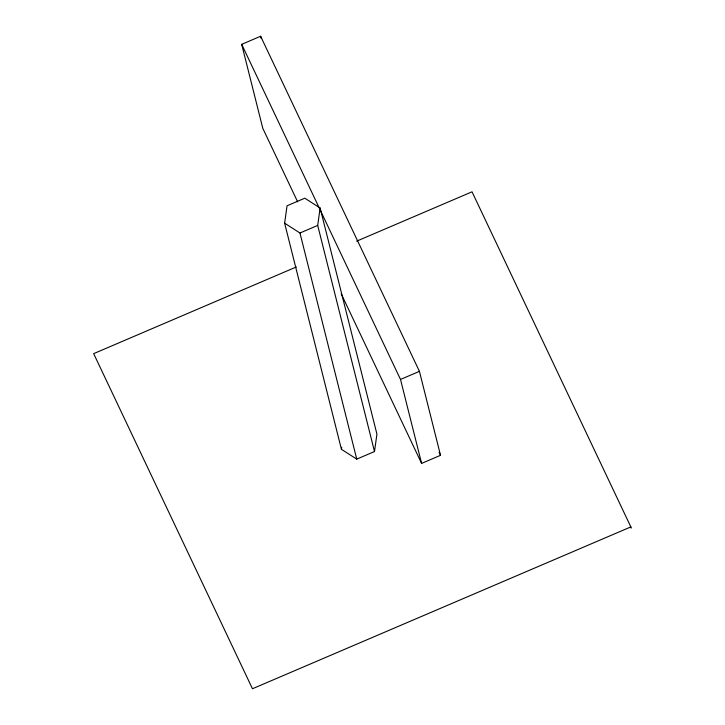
<?xml version="1.0" encoding="UTF-8"?>
<svg xmlns="http://www.w3.org/2000/svg" width="725" height="725" viewBox="0 0 725 725"><rect width="100%" height="100%" fill="white"/><g stroke="black" fill="none" stroke-linecap="round" stroke-linejoin="round"><path stroke-width="1.09" d="M284.635 223.191L287.055 205.782L304.799 198.197L320.124 208.012L376.928 434.13L374.499 451.539L356.754 459.124L341.43 449.31L284.635 223.191L299.96 233.006L356.754 459.124M374.499 451.539L317.704 225.421L320.124 208.012M341.43 449.31L341.72 447.216M297.649 201.858L262.785 128.298L241.697 44.343L260.619 36.25L419.431 371.354L440.519 455.318L421.597 463.411L341.221 293.815M299.96 233.006L317.704 225.421M296.362 266.945L93.661 353.646L252.472 688.75L630.841 526.912M356.646 241.162L472.029 191.808L631.339 527.963L629.662 527.419M421.597 463.411L400.508 379.447L419.431 371.354M439.06 452.255L440.519 455.318M241.697 44.343L400.508 379.447M260.619 36.25L261.163 38.434"/></g></svg>
